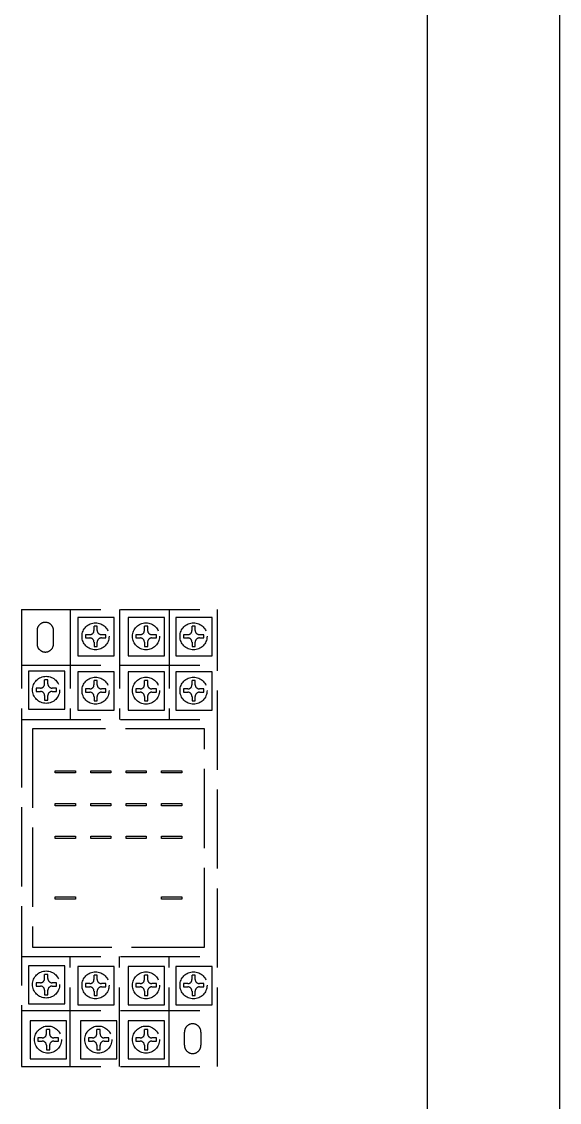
# Model space of a CAD drawing. Extents: x 389881 to 390781, y 349046 to 351246.
# Drawn here: x 390699.5 to 390780.9, y 349743.3 to 349907.2 of the extents above; entities that cross this region are included whole.
import ezdxf

# ---------------------------------------------------------------- set-up
doc = ezdxf.new("R2010")
doc.units = 0
doc.header["$MEASUREMENT"] = 0
doc.linetypes.add('ACAD_ISO02W100', pattern=[15, 12, -3])
doc.linetypes.add('DASHED', pattern=[0.75, 0.5, -0.25])
doc.layers.add('布置图', color=30, linetype='Continuous')
doc.layers.add('文字', color=3, linetype='Continuous')

msp = doc.modelspace()

# ---------------------------------------------------------------- linework, layer by layer
at = {"color": 2}
msp.add_lwpolyline([(390760.94, 351246.23), (390780.94, 351246.23), (390780.94, 349046.23), (390760.94, 349046.23)], close=True, dxfattribs=at)
at = {"layer": '布置图', "linetype": 'DASHED'}
msp.add_lwpolyline([(389880.94, 351246.23), (390780.94, 351246.23), (390780.94, 349046.23), (389880.94, 349046.23)], close=True, dxfattribs=at)
at = {"layer": '文字', "color": 0, "linetype": 'ACAD_ISO02W100'}
for p, q in [((390699.45, 349818.07), (390699.45, 349748.77)), ((390699.45, 349818.07), (390729.15, 349818.07)), ((390706.81, 349818.07), (390706.81, 349801.38)), ((390714.3, 349818.07), (390714.3, 349801.38)), ((390721.79, 349818.07), (390721.79, 349801.38)), ((390729.15, 349748.77), (390729.15, 349818.07)), ((390710.91, 349815.52), (390710.42, 349815.52)), ((390710.42, 349814.88), (390710.42, 349815.52)), ((390710.91, 349814.88), (390710.91, 349815.52)), ((390718.55, 349815.52), (390718.05, 349815.52)), ((390718.05, 349814.88), (390718.05, 349815.52)), ((390718.55, 349814.88), (390718.55, 349815.52)), ((390725.76, 349815.52), (390725.27, 349815.52)), ((390725.27, 349814.88), (390725.27, 349815.52)), ((390725.76, 349814.88), (390725.76, 349815.52)), ((390709.78, 349814.24), (390709.14, 349814.24)), ((390709.14, 349814.24), (390709.14, 349813.75)), ((390709.14, 349813.75), (390709.78, 349813.75)), ((390710.42, 349814.24), (390710.42, 349814.24)), ((390712.23, 349814.24), (390711.54, 349814.24)), ((390711.54, 349813.75), (390712.23, 349813.75)), ((390712.23, 349813.75), (390712.23, 349814.24)), ((390717.42, 349814.24), (390716.78, 349814.24)), ((390716.78, 349814.24), (390716.78, 349813.75)), ((390716.78, 349813.75), (390717.42, 349813.75)), ((390718.05, 349814.24), (390718.05, 349814.24)), ((390719.87, 349814.24), (390719.18, 349814.24)), ((390719.18, 349813.75), (390719.87, 349813.75)), ((390719.87, 349813.75), (390719.87, 349814.24)), ((390724.63, 349814.24), (390723.99, 349814.24)), ((390723.99, 349814.24), (390723.99, 349813.75)), ((390723.99, 349813.75), (390724.63, 349813.75)), ((390725.27, 349814.24), (390725.27, 349814.24)), ((390727.08, 349814.24), (390726.39, 349814.24)), ((390726.39, 349813.75), (390727.08, 349813.75)), ((390727.08, 349813.75), (390727.08, 349814.24)), ((390710.42, 349813.11), (390710.42, 349812.43)), ((390710.42, 349812.43), (390710.91, 349812.43)), ((390710.91, 349812.43), (390710.91, 349813.11)), ((390718.05, 349813.11), (390718.05, 349812.43)), ((390718.05, 349812.43), (390718.55, 349812.43)), ((390718.55, 349812.43), (390718.55, 349813.11)), ((390725.27, 349813.11), (390725.27, 349812.43)), ((390725.27, 349812.43), (390725.76, 349812.43)), ((390725.76, 349812.43), (390725.76, 349813.11)), ((390699.45, 349809.61), (390729.15, 349809.61)), ((390703.42, 349807.41), (390702.93, 349807.41)), ((390702.93, 349806.77), (390702.93, 349807.41)), ((390703.42, 349806.77), (390703.42, 349807.41)), ((390710.91, 349807.29), (390710.42, 349807.29)), ((390710.42, 349806.65), (390710.42, 349807.29)), ((390710.91, 349806.65), (390710.91, 349807.29)), ((390718.55, 349807.29), (390718.05, 349807.29)), ((390718.05, 349806.65), (390718.05, 349807.29)), ((390718.55, 349806.65), (390718.55, 349807.29)), ((390725.76, 349807.29), (390725.27, 349807.29)), ((390725.27, 349806.65), (390725.27, 349807.29)), ((390725.76, 349806.65), (390725.76, 349807.29)), ((390702.29, 349806.13), (390701.66, 349806.13)), ((390701.66, 349806.13), (390701.66, 349805.64)), ((390701.66, 349805.64), (390702.29, 349805.64)), ((390702.93, 349806.13), (390702.93, 349806.13)), ((390704.75, 349806.13), (390704.06, 349806.13)), ((390704.06, 349805.64), (390704.75, 349805.64)), ((390704.75, 349805.64), (390704.75, 349806.13)), ((390709.78, 349806.01), (390709.14, 349806.01)), ((390709.14, 349806.01), (390709.14, 349805.52)), ((390709.14, 349805.52), (390709.78, 349805.52)), ((390710.42, 349806.01), (390710.42, 349806.01)), ((390712.23, 349806.01), (390711.54, 349806.01)), ((390711.54, 349805.52), (390712.23, 349805.52)), ((390712.23, 349805.52), (390712.23, 349806.01)), ((390717.42, 349806.01), (390716.78, 349806.01)), ((390716.78, 349806.01), (390716.78, 349805.52)), ((390716.78, 349805.52), (390717.42, 349805.52)), ((390718.05, 349806.01), (390718.05, 349806.01)), ((390719.87, 349806.01), (390719.18, 349806.01)), ((390719.18, 349805.52), (390719.87, 349805.52)), ((390719.87, 349805.52), (390719.87, 349806.01)), ((390724.63, 349806.01), (390723.99, 349806.01)), ((390723.99, 349806.01), (390723.99, 349805.52)), ((390723.99, 349805.52), (390724.63, 349805.52)), ((390725.27, 349806.01), (390725.27, 349806.01)), ((390727.08, 349806.01), (390726.39, 349806.01)), ((390726.39, 349805.52), (390727.08, 349805.52)), ((390727.08, 349805.52), (390727.08, 349806.01)), ((390702.93, 349805), (390702.93, 349804.32)), ((390702.93, 349804.32), (390703.42, 349804.32)), ((390703.42, 349804.32), (390703.42, 349805)), ((390710.42, 349804.88), (390710.42, 349804.2)), ((390710.42, 349804.2), (390710.91, 349804.2)), ((390710.91, 349804.2), (390710.91, 349804.88)), ((390718.05, 349804.88), (390718.05, 349804.2)), ((390718.05, 349804.2), (390718.55, 349804.2)), ((390718.55, 349804.2), (390718.55, 349804.88)), ((390725.27, 349804.88), (390725.27, 349804.2)), ((390725.27, 349804.2), (390725.76, 349804.2)), ((390725.76, 349804.2), (390725.76, 349804.88)), ((390699.45, 349801.38), (390729.15, 349801.38)), ((390699.45, 349765.47), (390729.15, 349765.47)), ((390706.81, 349748.77), (390706.81, 349765.47)), ((390714.3, 349748.77), (390714.3, 349765.47)), ((390721.79, 349748.77), (390721.79, 349765.47)), ((390702.29, 349761.45), (390701.66, 349761.45)), ((390701.66, 349761.45), (390701.66, 349760.96)), ((390703.42, 349762.73), (390702.93, 349762.73)), ((390702.93, 349762.09), (390702.93, 349762.73)), ((390702.93, 349761.45), (390702.93, 349761.45)), ((390703.42, 349762.09), (390703.42, 349762.73)), ((390704.75, 349761.45), (390704.06, 349761.45)), ((390704.75, 349760.96), (390704.75, 349761.45)), ((390709.78, 349761.33), (390709.14, 349761.33)), ((390709.14, 349761.33), (390709.14, 349760.84)), ((390710.91, 349762.61), (390710.42, 349762.61)), ((390710.42, 349761.97), (390710.42, 349762.61)), ((390710.42, 349761.33), (390710.42, 349761.33)), ((390710.91, 349761.97), (390710.91, 349762.61)), ((390712.23, 349761.33), (390711.54, 349761.33)), ((390712.23, 349760.84), (390712.23, 349761.33)), ((390717.42, 349761.33), (390716.78, 349761.33)), ((390716.78, 349761.33), (390716.78, 349760.84)), ((390718.55, 349762.61), (390718.05, 349762.61)), ((390718.05, 349761.97), (390718.05, 349762.61)), ((390718.05, 349761.33), (390718.05, 349761.33)), ((390718.55, 349761.97), (390718.55, 349762.61)), ((390719.87, 349761.33), (390719.18, 349761.33)), ((390719.87, 349760.84), (390719.87, 349761.33)), ((390724.63, 349761.33), (390723.99, 349761.33)), ((390723.99, 349761.33), (390723.99, 349760.84)), ((390725.76, 349762.61), (390725.27, 349762.61)), ((390725.27, 349761.97), (390725.27, 349762.61)), ((390725.27, 349761.33), (390725.27, 349761.33)), ((390725.76, 349761.97), (390725.76, 349762.61)), ((390727.08, 349761.33), (390726.39, 349761.33)), ((390727.08, 349760.84), (390727.08, 349761.33)), ((390701.66, 349760.96), (390702.29, 349760.96)), ((390702.93, 349760.32), (390702.93, 349759.64)), ((390702.93, 349759.64), (390703.42, 349759.64)), ((390703.42, 349759.64), (390703.42, 349760.32)), ((390704.06, 349760.96), (390704.75, 349760.96)), ((390709.14, 349760.84), (390709.78, 349760.84)), ((390710.42, 349760.2), (390710.42, 349759.52)), ((390710.91, 349759.52), (390710.91, 349760.2)), ((390711.54, 349760.84), (390712.23, 349760.84)), ((390716.78, 349760.84), (390717.42, 349760.84)), ((390718.05, 349760.2), (390718.05, 349759.52)), ((390718.55, 349759.52), (390718.55, 349760.2)), ((390719.18, 349760.84), (390719.87, 349760.84)), ((390723.99, 349760.84), (390724.63, 349760.84)), ((390725.27, 349760.2), (390725.27, 349759.52)), ((390725.76, 349759.52), (390725.76, 349760.2)), ((390726.39, 349760.84), (390727.08, 349760.84)), ((390710.42, 349759.52), (390710.91, 349759.52)), ((390718.05, 349759.52), (390718.55, 349759.52)), ((390725.27, 349759.52), (390725.76, 349759.52)), ((390699.45, 349757.24), (390729.15, 349757.24)), ((390702.57, 349753.1), (390701.93, 349753.1)), ((390701.93, 349753.1), (390701.93, 349752.61)), ((390703.7, 349754.39), (390703.2, 349754.39)), ((390703.2, 349753.74), (390703.2, 349754.39)), ((390703.2, 349753.1), (390703.2, 349753.1)), ((390703.7, 349753.74), (390703.7, 349754.39)), ((390705.02, 349753.1), (390704.33, 349753.1)), ((390705.02, 349752.61), (390705.02, 349753.1)), ((390710.2, 349753.1), (390709.57, 349753.1)), ((390709.57, 349753.1), (390709.57, 349752.61)), ((390711.33, 349754.39), (390710.84, 349754.39)), ((390710.84, 349753.74), (390710.84, 349754.39)), ((390710.84, 349753.1), (390710.84, 349753.1)), ((390711.33, 349753.74), (390711.33, 349754.39)), ((390712.66, 349753.1), (390711.97, 349753.1)), ((390712.66, 349752.61), (390712.66, 349753.1)), ((390717.42, 349753.1), (390716.78, 349753.1)), ((390716.78, 349753.1), (390716.78, 349752.61)), ((390718.55, 349754.39), (390718.05, 349754.39)), ((390718.05, 349753.74), (390718.05, 349754.39)), ((390718.05, 349753.1), (390718.05, 349753.1)), ((390718.55, 349753.74), (390718.55, 349754.39)), ((390719.87, 349753.1), (390719.18, 349753.1)), ((390719.87, 349752.61), (390719.87, 349753.1)), ((390701.93, 349752.61), (390702.57, 349752.61)), ((390703.2, 349751.98), (390703.2, 349751.3)), ((390703.7, 349751.3), (390703.7, 349751.98)), ((390704.33, 349752.61), (390705.02, 349752.61)), ((390709.57, 349752.61), (390710.2, 349752.61)), ((390710.84, 349751.98), (390710.84, 349751.3)), ((390711.33, 349751.3), (390711.33, 349751.98)), ((390711.97, 349752.61), (390712.66, 349752.61)), ((390716.78, 349752.61), (390717.42, 349752.61)), ((390718.05, 349751.98), (390718.05, 349751.3)), ((390718.55, 349751.3), (390718.55, 349751.98)), ((390719.18, 349752.61), (390719.87, 349752.61)), ((390703.2, 349751.3), (390703.7, 349751.3)), ((390710.84, 349751.3), (390711.33, 349751.3)), ((390718.05, 349751.3), (390718.55, 349751.3)), ((390699.45, 349748.77), (390729.15, 349748.77)), ((390699.45, 349748.77), (390729.15, 349748.77))]:
    msp.add_line(p, q, dxfattribs=at)
at = {"layer": '文字', "color": 0, "linetype": 'ACAD_ISO02W100', "elevation": 0}
for points in [[(390703.04, 349811.61), (390703.04, 349811.61, 0.414214), (390704.29, 349812.86), (390704.29, 349814.86, 0.414214), (390703.04, 349816.11), (390703.04, 349816.11, 0.414214), (390701.78, 349814.86), (390701.78, 349812.86, 0.414214)], [(390725.37, 349755.24), (390725.37, 349755.24, -0.414214), (390726.62, 349753.99), (390726.62, 349751.99, -0.414214), (390725.37, 349750.73), (390725.37, 349750.73, -0.414214), (390724.12, 349751.99), (390724.12, 349753.99, -0.414214)]]:
    msp.add_lwpolyline(points, format="xyb", close=True, dxfattribs=at)
for points in [[(390707.97, 349811.05), (390713.46, 349811.05), (390713.46, 349816.83), (390707.97, 349816.83)], [(390715.6, 349811.05), (390721.1, 349811.05), (390721.1, 349816.83), (390715.6, 349816.83)], [(390722.82, 349811.05), (390728.31, 349811.05), (390728.31, 349816.83), (390722.82, 349816.83)], [(390700.48, 349802.94), (390705.98, 349802.94), (390705.98, 349808.72), (390700.48, 349808.72)], [(390707.97, 349802.82), (390713.46, 349802.82), (390713.46, 349808.6), (390707.97, 349808.6)], [(390715.6, 349802.82), (390721.1, 349802.82), (390721.1, 349808.6), (390715.6, 349808.6)], [(390722.82, 349802.82), (390728.31, 349802.82), (390728.31, 349808.6), (390722.82, 349808.6)], [(390701.1, 349766.85), (390727.18, 349766.88), (390727.18, 349799.99), (390701.1, 349799.99)], [(390704.55, 349793.62), (390707.59, 349793.62), (390707.59, 349793.27), (390704.55, 349793.27)], [(390709.92, 349793.62), (390712.96, 349793.62), (390712.96, 349793.27), (390709.92, 349793.27)], [(390715.29, 349793.62), (390718.34, 349793.62), (390718.34, 349793.27), (390715.29, 349793.27)], [(390720.66, 349793.62), (390723.71, 349793.62), (390723.71, 349793.27), (390720.66, 349793.27)], [(390704.55, 349788.66), (390707.59, 349788.66), (390707.59, 349788.31), (390704.55, 349788.31)], [(390709.92, 349788.66), (390712.96, 349788.66), (390712.96, 349788.31), (390709.92, 349788.31)], [(390715.29, 349788.66), (390718.34, 349788.66), (390718.34, 349788.31), (390715.29, 349788.31)], [(390720.66, 349788.66), (390723.71, 349788.66), (390723.71, 349788.31), (390720.66, 349788.31)], [(390704.55, 349783.71), (390707.59, 349783.71), (390707.59, 349783.36), (390704.55, 349783.36)], [(390709.92, 349783.71), (390712.96, 349783.71), (390712.96, 349783.36), (390709.92, 349783.36)], [(390715.29, 349783.71), (390718.34, 349783.71), (390718.34, 349783.36), (390715.29, 349783.36)], [(390720.66, 349783.71), (390723.71, 349783.71), (390723.71, 349783.36), (390720.66, 349783.36)], [(390704.55, 349774.48), (390707.59, 349774.48), (390707.59, 349774.13), (390704.55, 349774.13)], [(390720.66, 349774.48), (390723.71, 349774.48), (390723.71, 349774.13), (390720.66, 349774.13)], [(390700.48, 349758.26), (390705.98, 349758.26), (390705.98, 349764.04), (390700.48, 349764.04)], [(390707.97, 349758.14), (390713.46, 349758.14), (390713.46, 349763.92), (390707.97, 349763.92)], [(390715.6, 349758.14), (390721.1, 349758.14), (390721.1, 349763.92), (390715.6, 349763.92)], [(390722.82, 349758.14), (390728.31, 349758.14), (390728.31, 349763.92), (390722.82, 349763.92)], [(390700.75, 349749.91), (390706.25, 349749.91), (390706.25, 349755.7), (390700.75, 349755.7)], [(390708.39, 349749.91), (390713.89, 349749.91), (390713.89, 349755.7), (390708.39, 349755.7)], [(390715.6, 349749.91), (390721.1, 349749.91), (390721.1, 349755.7), (390715.6, 349755.7)]]:
    msp.add_lwpolyline(points, close=True, dxfattribs=at)
at = {"layer": '文字', "color": 0, "linetype": 'ACAD_ISO02W100'}
for centre in [(390710.65, 349813.99), (390718.29, 349813.99), (390725.5, 349813.99), (390703.16, 349805.88), (390710.65, 349805.76), (390718.29, 349805.76), (390725.5, 349805.76), (390703.16, 349761.2), (390710.65, 349761.08), (390718.29, 349761.08), (390725.5, 349761.08), (390703.44, 349752.85), (390711.07, 349752.85), (390718.29, 349752.85)]:
    msp.add_circle(centre, 2.05, dxfattribs=at)
for centre, start, end in [((390709.78, 349814.88), 270, 0), ((390709.78, 349813.11), 0, 90), ((390711.54, 349814.88), 180, 270), ((390711.54, 349813.11), 90, 180), ((390717.42, 349814.88), 270, 0), ((390717.42, 349813.11), 0, 90), ((390719.18, 349814.88), 180, 270), ((390719.18, 349813.11), 90, 180), ((390724.63, 349814.88), 270, 0), ((390724.63, 349813.11), 0, 90), ((390726.39, 349814.88), 180, 270), ((390726.39, 349813.11), 90, 180), ((390702.29, 349806.77), 270, 0), ((390702.29, 349805), 0, 90), ((390704.06, 349806.77), 180, 270), ((390704.06, 349805), 90, 180), ((390709.78, 349806.65), 270, 0), ((390709.78, 349804.88), 0, 90), ((390711.54, 349806.65), 180, 270), ((390711.54, 349804.88), 90, 180), ((390717.42, 349806.65), 270, 0), ((390717.42, 349804.88), 0, 90), ((390719.18, 349806.65), 180, 270), ((390719.18, 349804.88), 90, 180), ((390724.63, 349806.65), 270, 0), ((390724.63, 349804.88), 0, 90), ((390726.39, 349806.65), 180, 270), ((390726.39, 349804.88), 90, 180), ((390702.29, 349762.09), 270, 0), ((390704.06, 349762.09), 180, 270), ((390709.78, 349761.97), 270, 0), ((390711.54, 349761.97), 180, 270), ((390717.42, 349761.97), 270, 0), ((390719.18, 349761.97), 180, 270), ((390724.63, 349761.97), 270, 0), ((390726.39, 349761.97), 180, 270), ((390702.29, 349760.32), 0, 90), ((390704.06, 349760.32), 90, 180), ((390709.78, 349760.2), 0, 90), ((390711.54, 349760.2), 90, 180), ((390717.42, 349760.2), 0, 90), ((390719.18, 349760.2), 90, 180), ((390724.63, 349760.2), 0, 90), ((390726.39, 349760.2), 90, 180), ((390702.57, 349753.74), 270, 0), ((390704.33, 349753.74), 180, 270), ((390710.2, 349753.74), 270, 0), ((390711.97, 349753.74), 180, 270), ((390717.42, 349753.74), 270, 0), ((390719.18, 349753.74), 180, 270), ((390702.57, 349751.98), 0, 90), ((390704.33, 349751.98), 90, 180), ((390710.2, 349751.98), 0, 90), ((390711.97, 349751.98), 90, 180), ((390717.42, 349751.98), 0, 90), ((390719.18, 349751.98), 90, 180)]:
    msp.add_arc(centre, 0.637, start, end, dxfattribs=at)

doc.saveas('drawing.dxf')
